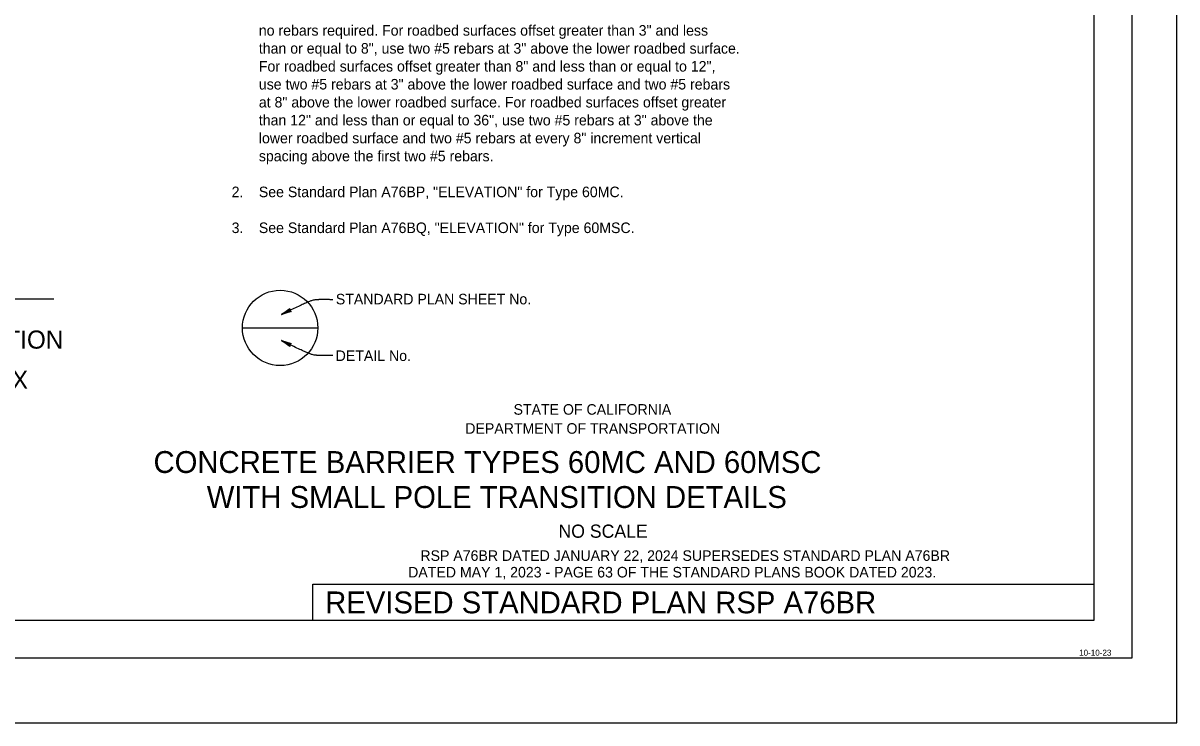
# Model space of a CAD drawing. Extents: x -893 to 867, y -474 to 712.
# Drawn here: x 102 to 867, y -474 to -10 of the extents above; entities that cross this region are included whole.
import ezdxf

# ---------------------------------------------------------------- set-up
doc = ezdxf.new("R2010")
doc.units = 0
for name, color, linetype in [('border_INSIDE-BORDER-anno', 7, 'Continuous'), ('border_PLOTTING-ELEMENTS', 7, 'Continuous'), ('border_rw_22x34_Cut_Lines', 7, 'Continuous'), ('border_SHEET', 7, 'Continuous'), ('border_WITHIN-BORDER-anno', 7, 'Continuous'), ('str_Concrete-A', 7, 'Continuous'), ('str_Text-A', 7, 'Continuous')]:
    doc.layers.add(name, color=color, linetype=linetype)

msp = doc.modelspace()

# ---------------------------------------------------------------- linework, layer by layer
at = {"layer": 'border_PLOTTING-ELEMENTS'}
for points in [[(-893.45, -474.04), (866.55, -474.04), (866.55, 711.96), (-893.45, 711.96)], [(-863.45, 668.96), (836.55, 668.96), (836.55, -431.04), (-863.45, -431.04)]]:
    msp.add_lwpolyline(points, close=True, dxfattribs=at)
at = {"layer": 'border_rw_22x34_Cut_Lines'}
msp.add_lwpolyline([(-863.45, 668.96), (836.55, 668.96), (836.55, -431.04), (-863.45, -431.04)], close=True, dxfattribs=at)
at = {"layer": 'border_SHEET'}
for p, q in [((811.55, 643.96), (811.55, -406.04)), ((293.55, -382.04), (811.52, -382.04)), ((293.55, -406.04), (293.55, -382.04)), ((811.55, -406.04), (-813.45, -406.04))]:
    msp.add_line(p, q, dxfattribs=at)
at = {"layer": 'str_Concrete-A'}
msp.add_line((68.73, -192.7), (121.9, -192.7), dxfattribs=at)
at = {"layer": 'str_Text-A'}
for p, q in [((272.97, -203.14), (278.37, -199.25)), ((272.97, -203.14), (278.34, -199.57)), ((278.31, -199.89), (272.97, -203.14)), ((278.28, -200.21), (272.97, -203.14)), ((278.25, -200.53), (272.97, -203.14)), ((272.97, -203.14), (278.52, -200.71)), ((272.97, -203.14), (278.79, -200.88)), ((279.06, -201.05), (272.97, -203.14)), ((279.34, -201.22), (272.97, -203.14)), ((278.25, -200.53), (278.31, -199.89)), ((278.79, -200.88), (278.25, -200.53)), ((278.31, -199.89), (278.37, -199.25)), ((278.79, -200.88), (279.34, -201.22)), ((247, -212.08), (296.98, -212.08)), ((278.25, -223.14), (272.97, -220.53)), ((278.37, -224.42), (272.97, -220.53)), ((272.97, -220.53), (279.34, -222.45)), ((278.79, -222.79), (272.97, -220.53)), ((272.97, -220.53), (278.31, -223.78)), ((278.34, -224.1), (272.97, -220.53)), ((272.97, -220.53), (278.28, -223.46)), ((278.52, -222.97), (272.97, -220.53)), ((272.97, -220.53), (279.06, -222.62)), ((278.25, -223.14), (278.79, -222.79)), ((278.31, -223.78), (278.25, -223.14)), ((278.31, -223.78), (278.37, -224.42)), ((278.79, -222.79), (279.34, -222.45))]:
    msp.add_line(p, q, dxfattribs=at)
msp.add_circle((271.99, -212.08), 24.99, dxfattribs=at)
for points in [[(306.93, -193.4), (297.71, -193.1), (291.36, -194.07), (272.97, -203.14)], [(306.93, -230.27), (297.71, -230.58), (291.36, -229.6), (272.97, -220.53)]]:
    msp.add_open_spline(points, degree=2, dxfattribs=at)

# ---------------------------------------------------------------- texts
at = {"layer": 'border_INSIDE-BORDER-anno'}
for s, height, p in [('STATE OF CALIFORNIA', 7, (426.73, -269.64)), ('DEPARTMENT OF TRANSPORTATION', 7, (394.73, -282.25)), ('CONCRETE BARRIER TYPES 60MC AND 60MSC', 14.5, (188.04, -308.27)), ('WITH SMALL POLE TRANSITION DETAILS', 14.5, (223.32, -331.47)), ('NO SCALE', 8.75, (456.51, -351.25)), ('RSP A76BR DATED JANUARY 22, 2024 SUPERSEDES STANDARD PLAN A76BR', 7, (364.96, -366.58)), ('DATED MAY 1, 2023 - PAGE 63 OF THE STANDARD PLANS BOOK DATED 2023.', 7, (356.84, -377.58))]:
    msp.add_text(s, height=height, dxfattribs=at).set_placement(p)
at = {"layer": 'border_WITHIN-BORDER-anno'}
for s, height, p in [('REVISED STANDARD PLAN RSP A76BR', 14.5, (301.87, -401.38)), ('10-10-23', 4, (801.72, -429.47))]:
    msp.add_text(s, height=height, dxfattribs=at).set_placement(p)
at = {"layer": 'str_Text-A'}
for s, height, p in [('no rebars required. For roadbed surfaces offset greater than 3" and less', 7, (257.86, -18.27)), ('than or equal to 8", use two #5 rebars at 3" above the lower roadbed surface.', 7, (257.86, -30.17)), ('For roadbed surfaces offset greater than 8" and less than or equal to 12",', 7, (257.86, -42.07)), ('use two #5 rebars at 3" above the lower roadbed surface and two #5 rebars', 7, (257.86, -53.97)), ('at 8" above the lower roadbed surface. For roadbed surfaces offset greater', 7, (257.86, -65.87)), ('than 12" and less than or equal to 36", use two #5 rebars at 3" above the', 7, (257.86, -77.77)), ('lower roadbed surface and two #5 rebars at every 8" increment vertical', 7, (257.86, -89.67)), ('spacing above the first two #5 rebars.', 7, (257.86, -101.57)), ('2.', 7, (239.83, -125.37)), ('See Standard Plan A76BP, "ELEVATION" for Type 60MC.', 7, (257.86, -125.37)), ('3.', 7, (239.83, -149.17)), ('See Standard Plan A76BQ, "ELEVATION" for Type 60MSC.', 7, (257.86, -149.17)), ('STANDARD PLAN SHEET No.', 7, (308.89, -196.47)), ('BARRIER SECTION', 12, (-18.92, -225.81)), ('DETAIL No.', 7, (308.79, -234)), ('AT PULL BOX', 12, (1.4, -252.45))]:
    msp.add_text(s, height=height, dxfattribs=at).set_placement(p)

doc.saveas('drawing.dxf')
